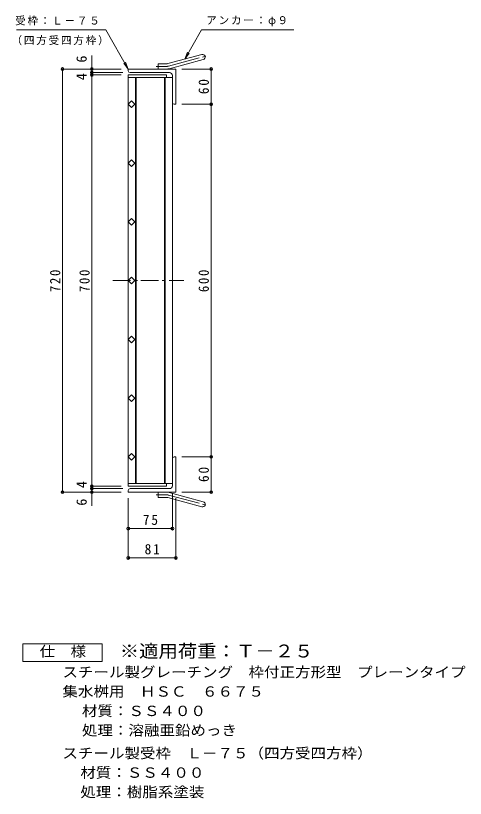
# Model space of a CAD drawing. Units: millimetres at full size, sheet at 1:6. Extents: x -846 to 1060, y -820 to 807.
# Drawn here: x 294 to 1060, y -673 to 659 of the extents above; entities that cross this region are included whole.
import ezdxf
from ezdxf.enums import TextEntityAlignment as Align

# ---------------------------------------------------------------- set-up
doc = ezdxf.new("R2010")
doc.units = ezdxf.units.MM
doc.header["$LTSCALE"] = 6
doc.header["$PDMODE"] = 32
doc.header["$PDSIZE"] = 4.8
doc.linetypes.add('CHAIN1', pattern=[8, 5, -1, 1, -1])
doc.linetypes.add('CHAIN2', pattern=[12, 9, -1, 1, -1])
for name, color, linetype, lineweight in [('A-1_ピット', 2, 'Continuous', 9), ('A-2_蓋', 3, 'Continuous', 9), ('A-4_寸法', 7, 'Continuous', 9), ('A-5_仕様文', 7, 'Continuous', 9)]:
    doc.layers.add(name, color=color, linetype=linetype, lineweight=lineweight)
doc.layers.add('F-5_F-5ﾚｲﾔ', color=2, linetype='Continuous')
doc.styles.add('ＭＳ ゴシック', font='')
doc.styles.get('ＭＳ ゴシック').set_extended_font_data('MS Gothic')

msp = doc.modelspace()

# ---------------------------------------------------------------- linework, layer by layer
at = {"layer": 'A-1_ピット'}
for p, q in [((552.831, 577.742), (611.022, 593.334)), ((536.686, 568.435), (536.686, 577.435)), ((550.501, 577.435), (536.686, 577.435)), ((555.16, 569.049), (613.351, 584.641)), ((566.686, 568.435), (485.686, 568.435)), ((485.686, 565.435), (485.686, 568.435)), ((488.686, 562.435), (555.686, 562.435)), ((566.686, 568.435), (566.686, 508.435)), ((560.686, 511.435), (560.686, 557.435)), ((563.686, 508.435), (566.686, 508.435)), ((563.686, -91.565), (566.686, -91.565)), ((566.686, -151.565), (566.686, -91.565)), ((560.686, -94.565), (560.686, -140.565)), ((488.686, -145.565), (555.686, -145.565)), ((485.686, -148.565), (485.686, -151.565)), ((566.686, -151.565), (485.686, -151.565)), ((536.686, -151.565), (536.686, -160.565)), ((555.16, -152.178), (613.351, -167.77)), ((550.501, -160.565), (536.686, -160.565)), ((552.831, -160.871), (611.022, -176.464))]:
    msp.add_line(p, q, dxfattribs=at)
at = {"layer": 'A-1_ピット', "linetype": 'CHAIN2'}
for p, q in [((553.995, 573.395), (619.162, 590.857)), ((550.501, 572.935), (532.881, 572.935)), ((550.501, -156.065), (532.881, -156.065)), ((553.995, -156.525), (619.162, -173.986))]:
    msp.add_line(p, q, dxfattribs=at)
at = {"layer": 'A-1_ピット'}
for centre, radius, start, end in [((612.186, 588.988), 4.5, 285.00014, 104.99991), ((550.501, 586.435), 9, 270, 285.00002), ((488.686, 565.435), 3, 180, 270), ((550.501, 586.435), 18, 270, 285), ((555.686, 557.435), 5, 0, 90), ((563.686, 511.435), 3, 180, 270), ((563.686, -94.565), 3, 90, 180), ((488.686, -148.565), 3, 90, 180), ((555.686, -140.565), 5, 270, 0), ((550.501, -169.565), 18, 74.99998, 89.99998), ((550.501, -169.565), 9, 74.99998, 90), ((612.186, -172.117), 4.5, 255.00008, 74.99986)]:
    msp.add_arc(centre, radius, start, end, dxfattribs=at)
at = {"layer": 'A-1_ピット', "linetype": 'CHAIN2'}
for centre, start, end in [((550.501, 586.435), 270, 284.99995), ((550.501, -169.565), 75.00005, 90)]:
    msp.add_arc(centre, 13.5, start, end, dxfattribs=at)
at = {"layer": 'A-2_蓋'}
for p, q in [((485.686, 558.464), (485.686, -141.593)), ((485.686, 558.435), (550.686, 558.435)), ((485.686, 553.935), (560.686, 553.935)), ((497.686, 553.935), (497.686, -137.065)), ((499.186, 553.935), (499.186, -137.065)), ((547.186, 553.935), (547.186, -137.065)), ((548.686, 553.935), (548.686, -137.065)), ((550.686, 558.435), (550.686, 553.935)), ((560.686, 553.935), (560.686, -137.065)), ((491.343, 514.092), (497, 508.436)), ((485.686, -137.065), (560.686, -137.065)), ((485.686, -141.565), (550.686, -141.565)), ((550.686, -141.565), (550.686, -137.065))]:
    msp.add_line(p, q, dxfattribs=at)
at = {"layer": 'A-2_蓋', "linetype": 'CHAIN1'}
msp.add_line((459.205, 208.435), (580.053, 208.435), dxfattribs=at)
at = {"layer": 'A-2_蓋'}
msp.add_lwpolyline([(497, 508.436), (491.343, 502.779), (485.686, 508.436), (491.343, 514.092)], dxfattribs=at)
for points in [[(497, 408.436), (491.343, 402.779), (485.686, 408.436), (491.343, 414.092)], [(497, 308.436), (491.343, 302.779), (485.686, 308.436), (491.343, 314.092)], [(497, 208.436), (491.343, 202.779), (485.686, 208.436), (491.343, 214.092)], [(497, 108.435), (491.343, 102.779), (485.686, 108.435), (491.343, 114.092)], [(497, 8.436), (491.343, 2.779), (485.686, 8.436), (491.343, 14.092)], [(497, -91.564), (491.343, -97.221), (485.686, -91.564), (491.343, -85.908)]]:
    msp.add_lwpolyline(points, close=True, dxfattribs=at)
at = {"layer": 'A-4_寸法'}
for p, q in [((610.546, 635.11), (767.672, 635.11)), ((423.686, 568.435), (423.686, 591.435)), ((371.886, 568.435), (473.686, 568.435)), ((373.686, 568.435), (373.686, -151.565)), ((421.886, 562.435), (476.186, 562.435)), ((628.486, 568.435), (576.686, 568.435)), ((626.686, 568.435), (626.686, 508.435)), ((421.886, 558.435), (473.686, 558.435)), ((628.486, 508.435), (576.686, 508.435)), ((626.686, 508.435), (626.686, -91.565)), ((628.486, -91.565), (576.686, -91.565)), ((626.686, -91.565), (626.686, -151.565)), ((421.886, -141.565), (473.686, -141.565)), ((421.886, -145.565), (476.186, -145.565)), ((423.686, -141.565), (423.686, -145.565)), ((423.686, -145.565), (423.686, -151.565)), ((371.886, -151.565), (473.686, -151.565)), ((423.686, -151.565), (423.686, -174.565)), ((560.686, -153.593), (560.686, -215.365)), ((628.486, -151.565), (576.686, -151.565)), ((485.686, -161.565), (485.686, -265.365)), ((566.686, -161.565), (566.686, -265.365)), ((485.686, -213.565), (560.686, -213.565)), ((485.686, -263.565), (566.686, -263.565))]:
    msp.add_line(p, q, dxfattribs=at)
msp.add_lwpolyline([(423.686, 568.435), (423.686, 562.435), (423.686, 558.435), (423.686, -141.565)], dxfattribs=at)
at = {"layer": 'A-4_寸法', "color": 2}
msp.add_lwpolyline([(306.035, -439.482), (306.035, -409.482), (441.035, -409.482), (441.035, -439.482)], close=True, dxfattribs=at)
at = {"layer": 'A-4_寸法'}
for p in [(373.686, 568.435), (423.686, 568.435), (423.686, 562.435), (423.686, 558.435), (626.686, 568.435), (626.686, 508.435), (626.686, -91.565), (423.686, -141.565), (423.686, -145.565), (373.686, -151.565), (423.686, -151.565), (626.686, -151.565), (485.686, -213.565), (560.686, -213.565), (485.686, -263.565), (566.686, -263.565)]:
    msp.add_point(p, dxfattribs=at)
at = {"layer": 'A-5_仕様文'}
for p, q in [((295.254, 635.109), (447.192, 635.109)), ((485.686, 568.435), (447.192, 635.109)), ((581.926, 585.538), (610.546, 635.11)), ((581.926, 585.538), (586.71, 597.087)), ((581.926, 585.538), (589.536, 595.455)), ((485.686, 568.435), (478.077, 578.352)), ((485.686, 568.435), (480.903, 579.984))]:
    msp.add_line(p, q, dxfattribs=at)

# ---------------------------------------------------------------- texts
at = {"layer": 'A-4_寸法', "color": 2, "style": 'ＭＳ ゴシック'}
for s, p in [('6', (420.086, 579.435)), ('4', (420.086, 549.435)), ('4', (420.086, -144.565)), ('6', (420.086, -174.565))]:
    msp.add_text(s, height=17.6, rotation=90, dxfattribs=at).set_placement(p, align=Align.BOTTOM_LEFT)
at = {"layer": 'A-4_寸法', "color": 2, "style": 'ＭＳ ゴシック', "width": 1.1}
for s, p in [('仕\u3000様', (334.535, -436.482)), ('スチール製グレーチング\u3000枠付正方形型\u3000プレーンタイプ', (373.535, -471.834)), ('集水桝用\u3000ＨＳＣ\u3000６６７５', (373.535, -504.835)), ('材質：ＳＳ４００', (406.662, -537.833)), ('処理：溶融亜鉛めっき', (406.662, -570.834)), ('スチール製受枠\u3000Ｌ－７５（四方受四方枠）', (373.535, -609.834)), ('材質：ＳＳ４００', (403.963, -642.834)), ('処理：樹脂系塗装', (403.963, -675.834))]:
    msp.add_text(s, height=17.6, dxfattribs=at).set_placement(p, align=Align.BOTTOM_LEFT)
at = {"layer": 'A-4_寸法', "color": 2, "char_height": 17.6, "attachment_point": 7, "rotation": 90, "style": 'ＭＳ ゴシック'}
for s, insert in [('\\T1.27;\\W0.95;60', (623.086, 525.685)), ('\\T1.27;\\W0.9;720', (370.086, 188.935)), ('\\T1.27;\\W0.9;700', (420.086, 188.935)), ('\\T1.27;\\W0.9;600', (623.086, 188.935)), ('\\T1.27;\\W0.95;60', (623.086, -134.315))]:
    msp.add_mtext(s, dxfattribs=dict(at, insert=insert))
at = {"layer": 'A-4_寸法', "color": 2, "char_height": 17.6, "attachment_point": 7, "style": 'ＭＳ ゴシック'}
for s, insert in [('\\T1.27;\\W0.95;75', (510.436, -207.565)), ('\\T1.27;\\W0.95;81', (513.436, -257.565))]:
    msp.add_mtext(s, dxfattribs=dict(at, insert=insert))
at = {"layer": 'A-5_仕様文', "char_height": 13.2, "attachment_point": 7, "style": 'ＭＳ ゴシック'}
for s, insert in [('\\T1.17;受枠：Ｌ－７５', (292.865, 642.686)), ('\\T1.17;アンカー：φ９', (618.382, 641.245)), ('\\T1.17;（四方受四方枠）', (286.76, 608.863))]:
    msp.add_mtext(s, dxfattribs=dict(at, insert=insert))
at = {"layer": 'F-5_F-5ﾚｲﾔ', "color": 3, "style": 'ＭＳ ゴシック', "width": 1.1}
msp.add_text('※適用荷重：Ｔ－２５', height=21.99, dxfattribs=at).set_placement((471.035, -439.482), align=Align.BOTTOM_LEFT)

doc.saveas('drawing.dxf')
